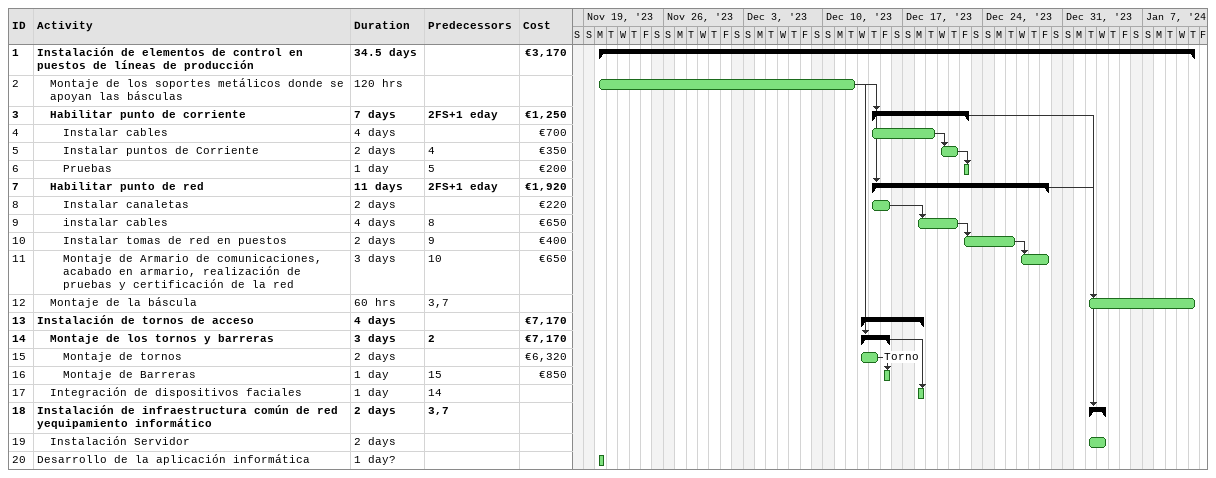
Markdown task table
| ID | Level | Task | Duration | Start | Finish | Predecessors | Resources | Cost (€) |
|---|---|---|---|---|---|---|---|---|
| 1 | 1 | **Instalación de elementos de control en puestos de líneas de producción** | 34.5d | 2023-11-20 | 2024-01-11 |  |  | 3170 |
| 2 | 2 | Montaje de los soportes metálicos donde se apoyan las básculas | 120h | 2023-11-20 | 2023-12-12 |  |  |  |
| 3 | 2 | **Habilitar punto de corriente** | 7d | 2023-12-14 | 2023-12-22 | 2FS+1ed |  | 1250 |
| 4 | 3 | Instalar cables | 4d | 2023-12-14 | 2023-12-19 |  |  | 700 |
| 5 | 3 | Instalar puntos de Corriente | 2d | 2023-12-20 | 2023-12-21 | 4 |  | 350 |
| 6 | 3 | Pruebas | 1d | 2023-12-22 | 2023-12-22 | 5 |  | 200 |
| 7 | 2 | **Habilitar punto de red** | 11d | 2023-12-14 | 2023-12-29 | 2FS+1ed |  | 1920 |
| 8 | 3 | Instalar canaletas | 2d | 2023-12-14 | 2023-12-15 |  |  | 220 |
| 9 | 3 | instalar cables | 4d | 2023-12-18 | 2023-12-21 | 8 |  | 650 |
| 10 | 3 | Instalar tomas de red en puestos | 2d | 2023-12-22 | 2023-12-26 | 9 |  | 400 |
| 11 | 3 | Montaje de Armario de comunicaciones, acabado en armario, realización de pruebas y certificación de la red | 3d | 2023-12-27 | 2023-12-29 | 10 |  | 650 |
| 12 | 2 | Montaje de la báscula | 60h | 2024-01-02 | 2024-01-11 | 3, 7 |  |  |
| 13 | 1 | **Instalación de tornos de acceso** | 4d | 2023-12-13 | 2023-12-18 |  |  | 7170 |
| 14 | 2 | **Montaje de los tornos y barreras** | 3d | 2023-12-13 | 2023-12-15 | 2 |  | 7170 |
| 15 | 3 | Montaje de tornos | 2d | 2023-12-13 | 2023-12-14 |  | Torno | 6320 |
| 16 | 3 | Montaje de Barreras | 1d | 2023-12-15 | 2023-12-15 | 15 |  | 850 |
| 17 | 2 | Integración de dispositivos faciales | 1d | 2023-12-18 | 2023-12-18 | 14 |  |  |
| 18 | 1 | **Instalación de infraestructura común de red yequipamiento informático** | 2d | 2024-01-02 | 2024-01-03 | 3, 7 |  |  |
| 19 | 2 | Instalación Servidor | 2d | 2024-01-02 | 2024-01-03 |  |  |  |
| 20 | 1 | Desarrollo de la aplicación informática | 1d? | 2023-11-20 | 2023-11-20 |  |  |  |
